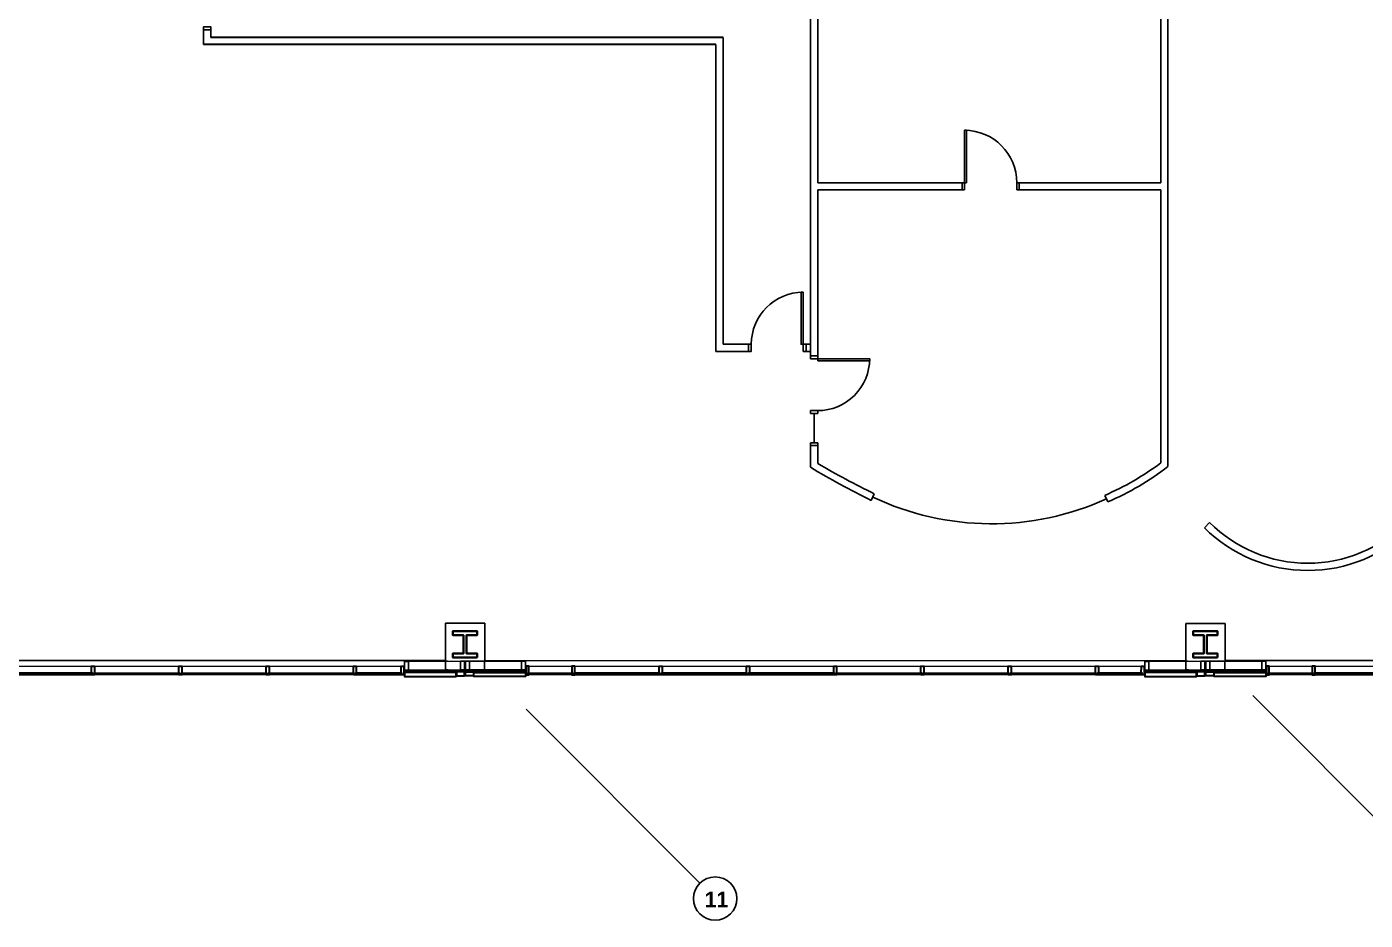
# Model space of a CAD drawing. Extents: x 30 to 3273, y 51 to 1636.
# Drawn here: x 815 to 1735, y 56 to 671 of the extents above; entities that cross this region are included whole.
import ezdxf

# ---------------------------------------------------------------- set-up
doc = ezdxf.new("R2010")
doc.units = 0
doc.header["$LTSCALE"] = 96
doc.header["$MEASUREMENT"] = 0
for name, color, linetype, lineweight in [('A-COL', 8, 'CONTINUOUS', 35), ('A-DOOR', 8, 'CONTINUOUS', 25), ('A-WALL-GYP', 8, 'CONTINUOUS', 25), ('A-WALL-INT', 8, 'CONTINUOUS', 25), ('A-WALL-MASONRY', 8, 'CONTINUOUS', 30), ('A-WALLINT', 8, 'CONTINUOUS', 30), ('AWD-GLAZE', 8, 'CONTINUOUS', 30), ('AWD-MULL', 8, 'CONTINUOUS', 30), ('AWD-SILL', 8, 'CONTINUOUS', 18)]:
    doc.layers.add(name, color=color, linetype=linetype, lineweight=lineweight)
for name, color, linetype in [('A-GLAZING INT', 8, 'CONTINUOUS'), ('A-STUD', 8, 'CONTINUOUS'), ('SMLTENAN', 8, 'CONTINUOUS'), ('XGRIDS', 8, 'CONTINUOUS')]:
    doc.layers.add(name, color=color, linetype=linetype)
doc.styles.add('Hand', font='cityb___.ttf')

msp = doc.modelspace()

# ---------------------------------------------------------------- linework, layer by layer
at = {"layer": 'A-COL'}
for points in [[(1124.29, 236.81), (1107.66, 236.81), (1107.66, 239.68), (1114.98, 239.68), (1114.98, 252.13), (1107.66, 252.13), (1107.66, 255.01), (1124.29, 255.01), (1124.29, 252.13), (1116.98, 252.13), (1116.98, 239.68), (1124.29, 239.68)], [(1633.4, 236.81), (1616.78, 236.81), (1616.78, 239.68), (1624.09, 239.68), (1624.09, 252.13), (1616.78, 252.13), (1616.78, 255.01), (1633.4, 255.01), (1633.4, 252.13), (1626.09, 252.13), (1626.09, 239.68), (1633.4, 239.68)]]:
    msp.add_lwpolyline(points, close=True, dxfattribs=at)
at = {"layer": 'A-DOOR', "linetype": 'Continuous'}
for p, q in [((1459.45, 599.39), (1460.95, 599.39)), ((1459.45, 563.32), (1459.45, 599.39)), ((1460.95, 599.39), (1460.95, 563.32)), ((1457.95, 563.32), (1459.45, 563.32)), ((1457.95, 558.37), (1457.95, 563.32)), ((1460.95, 563.32), (1459.45, 563.32)), ((1459.45, 563.32), (1459.45, 558.37)), ((1495.51, 563.32), (1495.51, 558.37)), ((1497.01, 563.32), (1495.51, 563.32)), ((1497.01, 558.37), (1497.01, 563.32)), ((1457.95, 558.37), (1459.45, 558.37)), ((1497.01, 558.37), (1495.51, 558.37)), ((1358.56, 444.32), (1353.56, 444.32)), ((1353.56, 444.32), (1353.56, 442.32)), ((1358.87, 442.32), (1353.56, 442.32)), ((1358.56, 444.32), (1358.56, 442.32)), ((1358.56, 440.82), (1358.56, 442.32)), ((1358.56, 442.32), (1394.27, 442.32)), ((1394.27, 442.32), (1394.27, 440.82)), ((1394.27, 440.82), (1358.56, 440.82)), ((1358.87, 406.61), (1353.56, 406.61)), ((1358.56, 404.61), (1353.56, 404.61)), ((1356.06, 384.57), (1356.06, 404.61)), ((1358.56, 382.57), (1353.56, 382.57)), ((1358.56, 384.57), (1353.57, 384.57))]:
    msp.add_line(p, q, dxfattribs=at)
at = {"layer": 'A-DOOR', "linetype": 'ByBlock'}
for points in [[(936.16, 668.6), (941.16, 668.6), (941.16, 670.59), (936.16, 670.59)], [(1348.56, 452.32), (1348.56, 488.03), (1347.06, 488.03), (1347.06, 452.32)], [(1310.85, 447.32), (1310.85, 452.32), (1312.85, 452.32), (1312.85, 447.32)], [(1350.56, 452.32), (1350.56, 447.32), (1348.56, 447.32), (1348.56, 452.32)]]:
    msp.add_lwpolyline(points, close=True, dxfattribs=at)
at = {"layer": 'A-DOOR', "linetype": 'Continuous'}
for centre, radius, start, end in [((1459.45, 563.32), 36.06, 0, 89.99998), ((1358.56, 442.32), 35.71, 270, 0.00001)]:
    msp.add_arc(centre, radius, start, end, dxfattribs=at)
at = {"layer": 'A-DOOR', "linetype": 'ByBlock'}
msp.add_arc((1348.56, 452.32), 35.71, 90.00256, 179.99504, dxfattribs=at)
at = {"layer": 'A-GLAZING INT'}
for p, q in [((1353.56, 406.61), (1353.56, 404.61)), ((1358.56, 406.61), (1358.56, 404.61)), ((1353.57, 384.57), (1353.57, 382.57)), ((1358.56, 384.57), (1358.56, 382.57))]:
    msp.add_line(p, q, dxfattribs=at)
at = {"layer": 'A-GLAZING INT', "linetype": 'Continuous'}
for p, q in [((1397.37, 349.49), (1395.36, 344.87)), ((1556.09, 348.37), (1558.16, 343.82))]:
    msp.add_line(p, q, dxfattribs=at)
msp.add_arc((1478, 519.56), 190.73, 244.65844, 294.51989, dxfattribs=at)
at = {"layer": 'A-STUD', "linetype": 'Continuous'}
for points in [[(1075.86, 233.72), (1075.86, 234.22), (1074.48, 234.22), (1074.48, 228.22), (1075.86, 228.22), (1075.86, 228.72)], [(1075.86, 233.72), (1075.86, 234.22), (1077.23, 234.22), (1077.23, 228.22), (1075.86, 228.22), (1075.86, 228.72)], [(1103.85, 233.86), (1103.85, 234.36), (1102.48, 234.36), (1102.48, 228.36), (1103.85, 228.36), (1103.85, 228.86)], [(1114.35, 233.86), (1114.35, 234.36), (1112.98, 234.36), (1112.98, 228.36), (1114.35, 228.36), (1114.35, 228.86)], [(1114.35, 233.86), (1114.35, 234.36), (1115.73, 234.36), (1115.73, 228.36), (1114.35, 228.36), (1114.35, 228.86)], [(1117.61, 233.86), (1117.61, 234.36), (1116.23, 234.36), (1116.23, 228.36), (1117.61, 228.36), (1117.61, 228.86)], [(1117.61, 233.86), (1117.61, 234.36), (1118.98, 234.36), (1118.98, 228.36), (1117.61, 228.36), (1117.61, 228.86)], [(1128.11, 233.86), (1128.11, 234.36), (1129.48, 234.36), (1129.48, 228.36), (1128.11, 228.36), (1128.11, 228.86)], [(1156.11, 233.86), (1156.11, 234.36), (1154.73, 234.36), (1154.73, 228.36), (1156.11, 228.36), (1156.11, 228.86)], [(1156.11, 233.86), (1156.11, 234.36), (1157.48, 234.36), (1157.48, 228.36), (1156.11, 228.36), (1156.11, 228.86)], [(1584.97, 233.72), (1584.97, 234.22), (1583.6, 234.22), (1583.6, 228.22), (1584.97, 228.22), (1584.97, 228.72)], [(1584.97, 233.72), (1584.97, 234.22), (1586.35, 234.22), (1586.35, 228.22), (1584.97, 228.22), (1584.97, 228.72)], [(1612.97, 233.86), (1612.97, 234.36), (1611.6, 234.36), (1611.6, 228.36), (1612.97, 228.36), (1612.97, 228.86)], [(1623.47, 233.86), (1623.47, 234.36), (1622.1, 234.36), (1622.1, 228.36), (1623.47, 228.36), (1623.47, 228.86)], [(1623.47, 233.86), (1623.47, 234.36), (1624.85, 234.36), (1624.85, 228.36), (1623.47, 228.36), (1623.47, 228.86)], [(1626.72, 233.86), (1626.72, 234.36), (1625.35, 234.36), (1625.35, 228.36), (1626.72, 228.36), (1626.72, 228.86)], [(1626.72, 233.86), (1626.72, 234.36), (1628.1, 234.36), (1628.1, 228.36), (1626.72, 228.36), (1626.72, 228.86)], [(1637.22, 233.86), (1637.22, 234.36), (1638.6, 234.36), (1638.6, 228.36), (1637.22, 228.36), (1637.22, 228.86)], [(1665.22, 233.86), (1665.22, 234.36), (1663.85, 234.36), (1663.85, 228.36), (1665.22, 228.36), (1665.22, 228.86)], [(1665.22, 233.86), (1665.22, 234.36), (1666.6, 234.36), (1666.6, 228.36), (1665.22, 228.36), (1665.22, 228.86)]]:
    msp.add_lwpolyline(points, dxfattribs=at)
at = {"layer": 'A-WALL-GYP', "linetype": 'ByBlock'}
for p, q in [((1074.49, 234.22), (1115.73, 234.36)), ((1157.48, 234.36), (1116.23, 234.36)), ((1583.61, 234.22), (1624.85, 234.36)), ((1666.6, 234.36), (1625.35, 234.36)), ((1074.48, 228.22), (1115.73, 228.36)), ((1074.48, 227.59), (1115.73, 227.73)), ((1115.73, 228.36), (1115.73, 227.73)), ((1157.48, 228.36), (1116.23, 228.36)), ((1116.23, 228.36), (1116.23, 227.73)), ((1157.48, 227.73), (1116.23, 227.73)), ((1157.98, 227.73), (1157.98, 228.36)), ((1583.6, 228.22), (1624.85, 228.36)), ((1583.6, 227.59), (1624.85, 227.73)), ((1624.85, 228.36), (1624.85, 227.73)), ((1666.6, 228.36), (1625.35, 228.36)), ((1625.35, 228.36), (1625.35, 227.73)), ((1666.6, 227.73), (1625.35, 227.73))]:
    msp.add_line(p, q, dxfattribs=at)
at = {"layer": 'A-WALL-GYP'}
for p, q in [((1074.48, 227.59), (1074.48, 228.22)), ((1157.48, 227.73), (1157.48, 228.36)), ((1583.6, 227.59), (1583.6, 228.22)), ((1666.6, 227.73), (1666.6, 228.36))]:
    msp.add_line(p, q, dxfattribs=at)
at = {"layer": 'A-WALL-INT', "linetype": 'Continuous'}
for p, q in [((1353.56, 444.32), (1353.56, 714.29)), ((1358.56, 563.37), (1358.56, 711.3)), ((1594.39, 714.3), (1594.39, 563.37)), ((1599.39, 714.3), (1599.39, 368.17)), ((1293.56, 452.32), (1293.56, 663.3)), ((1288.56, 447.32), (1288.56, 658.3)), ((1457.95, 563.37), (1358.56, 563.37)), ((1594.39, 563.37), (1497.01, 563.37)), ((1358.56, 444.32), (1358.56, 558.37)), ((1457.95, 558.37), (1358.56, 558.37)), ((1594.39, 558.37), (1497.01, 558.37)), ((1594.39, 558.37), (1594.39, 370.65)), ((1594.39, 558.37), (1594.39, 370.65)), ((1353.56, 367.69), (1353.56, 382.57)), ((1358.56, 370.21), (1358.56, 382.57)), ((1627.99, 329.68), (1624.45, 326.14)), ((1102.47, 234.88), (1102.47, 260.58)), ((1102.47, 260.58), (1129.59, 260.58)), ((1129.59, 260.58), (1129.59, 234.88)), ((1611.59, 234.47), (1611.59, 260.17)), ((1611.59, 260.17), (1638.71, 260.17)), ((1638.71, 260.17), (1638.71, 234.47)), ((620.48, 234.88), (1102.47, 234.88)), ((1129.59, 234.88), (1611.59, 234.47)), ((2092.15, 234.88), (1638.83, 234.88))]:
    msp.add_line(p, q, dxfattribs=at)
at = {"layer": 'A-WALL-INT', "linetype": 'ByBlock'}
for p, q in [((936.16, 668.6), (936.16, 658.3)), ((941.16, 668.6), (941.16, 663.3)), ((1310.85, 452.32), (1293.56, 452.32)), ((1353.56, 452.32), (1350.56, 452.32)), ((1310.85, 447.32), (1288.56, 447.32)), ((1353.56, 447.32), (1350.56, 447.32))]:
    msp.add_line(p, q, dxfattribs=at)
at = {"layer": 'A-WALL-INT', "linetype": 'Continuous'}
for centre, radius, start, end in [((1665.45, 898.39), 610.86, 239.84184, 243.97282), ((1477.83, 526.97), 194.99, 293.6612, 306.70975), ((1619.36, 805.74), 512.38, 238.75091, 244.07767), ((1477.83, 526.97), 199.99, 293.68223, 307.4319), ((1695.56, 397.24), 100.56, 224.99977, 314.99979), ((1695.56, 397.24), 95.56, 224.99964, 314.99991)]:
    msp.add_arc(centre, radius, start, end, dxfattribs=at)
at = {"layer": 'A-WALL-MASONRY'}
for points in [[(1074.48, 226.47), (1074.48, 223.72), (1109.98, 223.86), (1109.98, 226.61)], [(1110.23, 227.11), (1110.23, 224.36), (1115.73, 224.36), (1115.73, 227.11)], [(1121.73, 227.11), (1121.73, 224.36), (1116.23, 224.36), (1116.23, 227.11)], [(1157.48, 226.61), (1157.48, 223.86), (1121.98, 223.86), (1121.98, 226.61)], [(1583.6, 226.47), (1583.6, 223.72), (1619.1, 223.86), (1619.1, 226.61)], [(1619.35, 227.11), (1619.35, 224.36), (1624.85, 224.36), (1624.85, 227.11)], [(1630.85, 227.11), (1630.85, 224.36), (1625.35, 224.36), (1625.35, 227.11)], [(1666.6, 226.61), (1666.6, 223.86), (1631.1, 223.86), (1631.1, 226.61)]]:
    msp.add_lwpolyline(points, close=True, dxfattribs=at)
at = {"layer": 'A-WALLINT'}
for p, q in [((1293.56, 663.3), (941.16, 663.3)), ((1288.56, 658.3), (936.16, 658.3))]:
    msp.add_line(p, q, dxfattribs=at)
at = {"layer": 'AWD-GLAZE', "linetype": 'Continuous'}
for points in [[(859.73, 225.17), (859.73, 226.17), (800.73, 226.17), (800.73, 225.17)], [(860.73, 225.17), (860.73, 226.17), (919.73, 226.17), (919.73, 225.17)], [(920.73, 225.17), (920.73, 226.17), (979.73, 226.17), (979.73, 225.17)], [(980.73, 225.17), (980.73, 226.17), (1039.73, 226.17), (1039.73, 225.17)], [(1072.48, 226.18), (1040.73, 226.17), (1040.73, 225.17), (1072.48, 225.18)], [(1159.47, 226.19), (1190.04, 226.18), (1190.04, 225.18), (1159.47, 225.19)], [(1250.04, 225.18), (1250.04, 226.18), (1191.04, 226.18), (1191.04, 225.18)], [(1310.04, 225.18), (1310.04, 226.18), (1251.04, 226.18), (1251.04, 225.18)], [(1370.04, 225.18), (1370.04, 226.18), (1311.04, 226.18), (1311.04, 225.18)], [(1371.03, 225.18), (1371.03, 226.18), (1430.03, 226.18), (1430.03, 225.18)], [(1431.03, 225.18), (1431.03, 226.18), (1490.03, 226.18), (1490.03, 225.18)], [(1491.03, 225.18), (1491.03, 226.18), (1550.03, 226.18), (1550.03, 225.18)], [(1581.59, 226.18), (1551.03, 226.18), (1551.03, 225.18), (1581.59, 225.18)], [(1668.59, 226.18), (1699.15, 226.17), (1699.15, 225.17), (1668.59, 225.18)], [(1759.15, 225.17), (1759.15, 226.17), (1700.15, 226.17), (1700.15, 225.17)]]:
    msp.add_lwpolyline(points, close=True, dxfattribs=at)
at = {"layer": 'AWD-MULL', "linetype": 'Continuous'}
for points in [[(859.23, 224.92), (859.23, 225.17), (859.73, 225.17), (859.73, 226.17), (859.23, 226.17), (859.23, 230.92), (861.23, 230.92), (861.23, 226.17), (860.73, 226.17), (860.73, 225.17), (861.23, 225.17), (861.23, 224.92)], [(919.23, 224.92), (919.23, 225.17), (919.73, 225.17), (919.73, 226.17), (919.23, 226.17), (919.23, 230.92), (921.23, 230.92), (921.23, 226.17), (920.73, 226.17), (920.73, 225.17), (921.23, 225.17), (921.23, 224.92)], [(979.23, 224.92), (979.23, 225.17), (979.73, 225.17), (979.73, 226.17), (979.23, 226.17), (979.23, 230.92), (981.23, 230.92), (981.23, 226.17), (980.73, 226.17), (980.73, 225.17), (981.23, 225.17), (981.23, 224.92)], [(1039.23, 224.92), (1039.23, 225.17), (1039.73, 225.17), (1039.73, 226.17), (1039.23, 226.17), (1039.23, 230.92), (1041.23, 230.92), (1041.23, 226.17), (1040.73, 226.17), (1040.73, 225.17), (1041.23, 225.17), (1041.23, 224.92)], [(1073.98, 224.93), (1071.98, 224.93), (1071.98, 225.18), (1072.48, 225.18), (1072.48, 226.18), (1071.98, 226.18), (1071.98, 230.93), (1073.98, 230.93)], [(1157.97, 224.93), (1159.97, 224.93), (1159.97, 225.18), (1159.47, 225.18), (1159.47, 226.18), (1159.97, 226.18), (1159.97, 230.93), (1157.97, 230.93)], [(1191.54, 224.93), (1191.54, 225.18), (1191.04, 225.18), (1191.04, 226.18), (1191.54, 226.18), (1191.54, 230.93), (1189.54, 230.93), (1189.54, 226.18), (1190.04, 226.18), (1190.04, 225.18), (1189.54, 225.18), (1189.54, 224.93)], [(1249.53, 224.93), (1249.53, 225.18), (1250.03, 225.18), (1250.03, 226.18), (1249.53, 226.18), (1249.53, 230.93), (1251.53, 230.93), (1251.53, 226.18), (1251.03, 226.18), (1251.03, 225.18), (1251.53, 225.18), (1251.53, 224.93)], [(1309.53, 224.93), (1309.53, 225.18), (1310.03, 225.18), (1310.03, 226.18), (1309.53, 226.18), (1309.53, 230.93), (1311.53, 230.93), (1311.53, 226.18), (1311.03, 226.18), (1311.03, 225.18), (1311.53, 225.18), (1311.53, 224.93)], [(1369.53, 224.93), (1369.53, 225.18), (1370.03, 225.18), (1370.03, 226.18), (1369.53, 226.18), (1369.53, 230.93), (1371.53, 230.93), (1371.53, 226.18), (1371.03, 226.18), (1371.03, 225.18), (1371.53, 225.18), (1371.53, 224.93)], [(1429.53, 224.93), (1429.53, 225.18), (1430.03, 225.18), (1430.03, 226.18), (1429.53, 226.18), (1429.53, 230.93), (1431.53, 230.93), (1431.53, 226.18), (1431.03, 226.18), (1431.03, 225.18), (1431.53, 225.18), (1431.53, 224.93)], [(1489.53, 224.93), (1489.53, 225.18), (1490.03, 225.18), (1490.03, 226.18), (1489.53, 226.18), (1489.53, 230.93), (1491.53, 230.93), (1491.53, 226.18), (1491.03, 226.18), (1491.03, 225.18), (1491.53, 225.18), (1491.53, 224.93)], [(1549.53, 224.93), (1549.53, 225.18), (1550.03, 225.18), (1550.03, 226.18), (1549.53, 226.18), (1549.53, 230.93), (1551.53, 230.93), (1551.53, 226.18), (1551.03, 226.18), (1551.03, 225.18), (1551.53, 225.18), (1551.53, 224.93)], [(1583.09, 224.93), (1581.09, 224.93), (1581.09, 225.18), (1581.59, 225.18), (1581.59, 226.18), (1581.09, 226.18), (1581.1, 230.93), (1583.1, 230.93)], [(1667.09, 224.93), (1669.09, 224.93), (1669.09, 225.18), (1668.59, 225.18), (1668.59, 226.18), (1669.09, 226.18), (1669.08, 230.93), (1667.08, 230.93)], [(1700.65, 224.92), (1700.65, 225.17), (1700.15, 225.17), (1700.15, 226.17), (1700.65, 226.17), (1700.65, 230.92), (1698.65, 230.92), (1698.65, 226.17), (1699.15, 226.17), (1699.15, 225.17), (1698.65, 225.17), (1698.65, 224.92)]]:
    msp.add_lwpolyline(points, close=True, dxfattribs=at)
at = {"layer": 'AWD-SILL', "linetype": 'Continuous'}
for points in [[(1073.98, 224.93), (646.49, 224.93), (646.49, 230.93), (1073.98, 230.93)], [(1583.09, 224.93), (1157.98, 224.93), (1157.98, 230.93), (1583.1, 230.93)], [(2092.21, 224.93), (1667.08, 224.92), (1667.08, 230.92), (2092.22, 230.93)]]:
    msp.add_lwpolyline(points, close=True, dxfattribs=at)
at = {"layer": 'SMLTENAN', "linetype": 'Continuous'}
msp.add_line((1638.59, 260.32), (1611.83, 260.32), dxfattribs=at)
at = {"layer": 'XGRIDS'}
for p, q in [((1657.84, 210.65), (1784.09, 84.12)), ((1158.09, 201.33), (1277.49, 81.6))]:
    msp.add_line(p, q, dxfattribs=at)
msp.add_circle((1288.02, 71.07), 14.88, dxfattribs=at)

# ---------------------------------------------------------------- texts
at = {"layer": 'XGRIDS', "style": 'Hand', "width": 1.015228}
msp.add_text('11', height=10.8, dxfattribs=at).set_placement((1280.79, 65.03))

doc.saveas('drawing.dxf')
